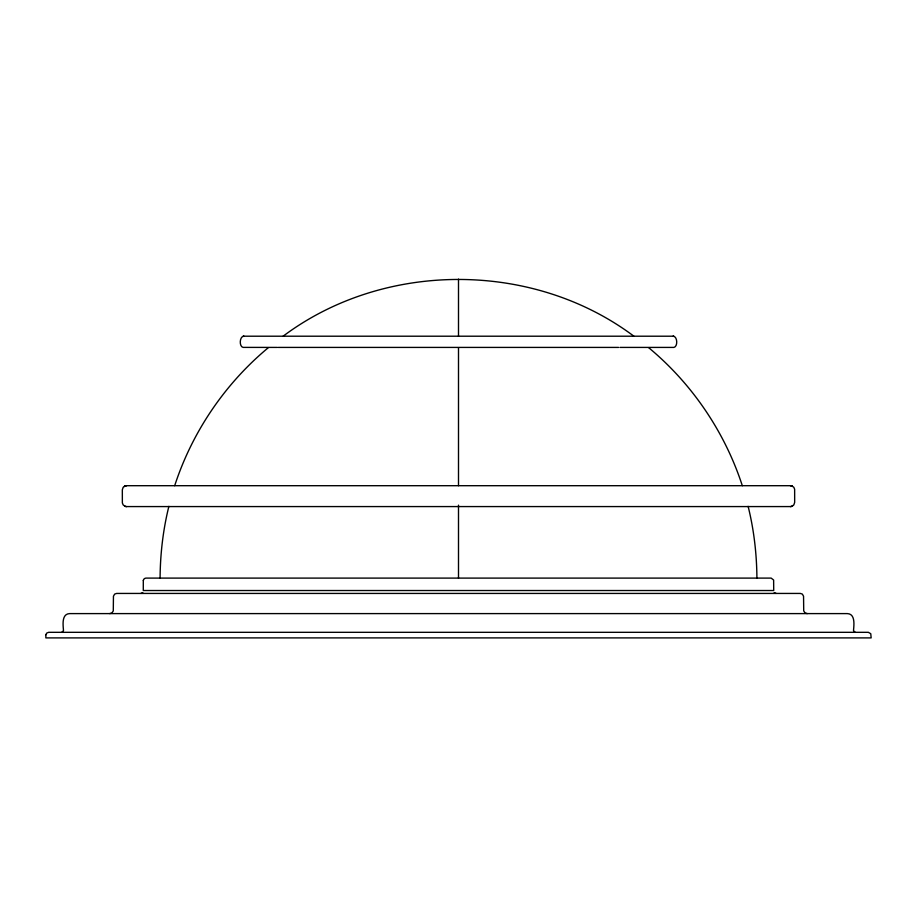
<?xml version="1.0" encoding="UTF-8"?>
<svg xmlns="http://www.w3.org/2000/svg" width="917" height="917" viewBox="0 0 917 917"><rect width="100%" height="100%" fill="white"/><g stroke="black" fill="none" stroke-linecap="round" stroke-linejoin="round"><path stroke-width="1.38" d="M160.085 578.1C160.257 553.948 163.054 529.808 168.877 506.356M174.689 485.701C192.111 432.113 224.917 383.719 268.28 347.715M142.777 592.554L140.886 593.437M283.101 336.207C384.063 260.543 532.937 260.543 633.899 336.207M125.503 485.85L123.165 487.305L122.328 489.804L122.362 502.952L123.187 504.946L125.044 506.253M791.44 506.436L793.813 504.946L794.672 502.401L794.638 489.265L793.835 487.305L792.001 486.021M124.999 486.021L124.357 486.251M791.956 506.253L792.597 506.012M243.601 336.218C239.429 336.677 239.096 346.741 243.108 347.394L277.484 347.417M619.972 347.417L673.892 347.417C677.904 346.706 677.571 336.688 673.399 336.218M125.342 485.85L126.019 485.735M790.913 506.539L791.6 506.436M243.933 336.207L243.005 336.287M125.858 485.735L126.557 485.701M790.374 506.574L791.073 506.539M109.788 613.599L111.989 612.843L113.284 610.905L113.444 596.222L114.659 594.101L116.608 593.437L800.392 593.437L802.341 594.101L803.556 596.222L803.716 610.905L805.011 612.843L807.212 613.599M61.817 632.317L63.491 630.632C63.135 625.486 61.313 613.897 69.658 613.599L847.342 613.599C855.687 613.897 853.865 625.486 853.509 630.632L855.183 632.317M243.67 336.207L673.33 336.207M673.995 336.287L673.067 336.207M278.275 347.417L618.585 347.417M126.397 485.701L790.603 485.701M126.466 506.574L790.534 506.574M790.443 485.701L791.142 485.735M125.927 506.539L126.626 506.574M776.114 593.437L774.223 592.554M790.981 485.735L791.658 485.85M125.4 506.436L126.088 506.539M791.497 485.85L792.162 486.021M124.884 506.253L125.56 506.436M648.72 347.715C692.083 383.719 724.889 432.113 742.312 485.701M748.123 506.356C753.946 529.808 756.743 553.948 756.915 578.1M458.5 279.1L458.5 336.207M458.5 347.715L458.5 485.701M458.5 505.152L458.5 578.1M45.873 634.747L45.85 637.9L871.15 637.9L870.772 633.716L868.365 632.317L48.635 632.317L46.664 633.131L45.873 634.747M143.304 580.346L143.281 590.525L773.719 590.525L773.627 580.014L771.14 578.1L145.86 578.1L144.29 578.638L143.304 580.346"/></g></svg>
